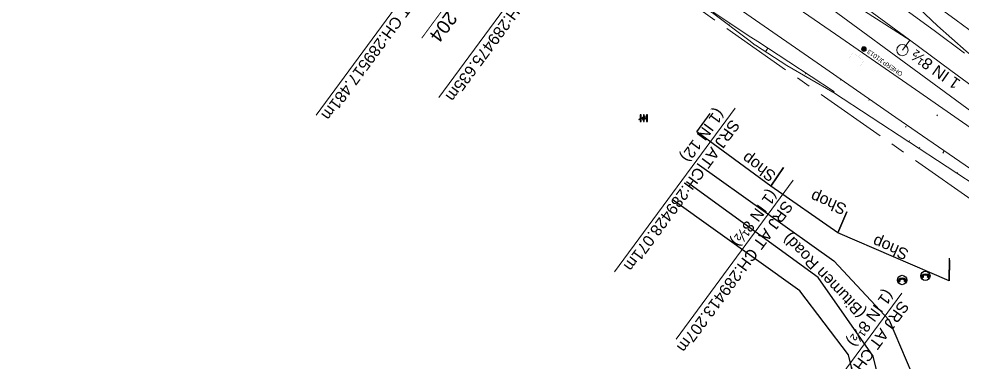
# Model space of a CAD drawing. Header units: metres. Extents: x 646303 to 662875, y 3366650 to 3378730.
# Drawn here: x 653125.6 to 653333.7, y 3373420.9 to 3373496.7 of the extents above; entities that cross this region are included whole.
import ezdxf
from ezdxf.enums import TextEntityAlignment as Align

# ---------------------------------------------------------------- set-up
doc = ezdxf.new("R2010")
doc.units = ezdxf.units.M
doc.header["$MEASUREMENT"] = 0
doc.linetypes.add('CENTER', pattern=[50.8, 31.75, -6.35, 6.35, -6.35])
doc.linetypes.add('PHANTOM2', pattern=[1.25, 0.625, -0.125, 0.125, -0.125, 0.125, -0.125])
for name, color, linetype in [('COMMERCIAL_BLD_PUC', 251, 'Continuous'), ('LINK LINE', 190, 'Continuous'), ('MATCH LINE', 7, 'Continuous'), ('SUB_ROAD_CENTRE', 34, 'Continuous'), ('SUB_ROAD_EDGE', 34, 'Continuous'), ('Telephone_Pole', 251, 'Continuous'), ('TOPO_TELEPHONE_POLE', 8, 'Continuous'), ('TOPO_TEXT', 251, 'Continuous'), ('TRANSFORMER', 251, 'Continuous')]:
    doc.layers.add(name, color=color, linetype=linetype)
for name, color, linetype, lineweight in [('Existing IR Track', 143, 'Continuous', 0), ('Existing Railway Boundary', 7, 'CENTER', 0), ('OHE MAST', 8, 'Continuous', 0), ('OHE MAST TEXT', 8, 'Continuous', 0), ('PROPOSED DFCC TOE SLOPES - Cut & Connection', 239, 'Continuous', 0), ("RAJPURA STN. SRJ's", 251, 'Continuous', 0)]:
    doc.layers.add(name, color=color, linetype=linetype, lineweight=lineweight)
doc.styles.get("Standard").update_dxf_attribs({"font": 'arial.ttf'})
doc.styles.add('Style-Arial', font='arial.ttf')

# ---------------------------------------------------------------- blocks, each defined once
blk = doc.blocks.new('TP')
at = {"layer": 'Telephone_Pole'}
blk.add_hatch(color=8, dxfattribs=at).paths.add_polyline_path([(0.49, 0.08, -0.516403), (0.5, 0.04, 0.157799), (0.42, -0.19, 0.257253), (0.43, -0.21), (0.7, -0.4, 0.297943), (0.73, -0.4, 0.213635), (0.94, -0.09, 0.292624), (0.86, 0.1, 0.314672), (-0.86, 0.1, 0.297888), (-0.94, -0.1, 0.205841), (-0.73, -0.4, 0.297943), (-0.7, -0.4), (-0.43, -0.21, 0.257253), (-0.42, -0.19, 0.155164), (-0.5, 0.04, -0.510878), (-0.49, 0.08, -0.167449)])
at = {"layer": 'Telephone_Pole', "color": 8}
for p, q in [((-0.7, -0.4), (-0.43, -0.21)), ((-0.44, -0.22), (-0.44, -0.22)), ((0.7, -0.4), (0.43, -0.21)), ((0.44, -0.22), (0.44, -0.22))]:
    blk.add_line(p, q, dxfattribs=at)
blk.add_circle((0, 0), 1.03, dxfattribs=at)
for centre, radius, start, end in [((0.01, -1.13), 1.5, 55.3659, 125.2353), ((-0.48, 0.05), 0.0243, 109.2181, 217.464), ((-0.82, -0.21), 0.402, 2.1844, 37.464), ((0.01, -1.34), 1.5, 71.1943, 109.2181), ((0.82, -0.21), 0.402, 141.9464, 177.8156), ((0.48, 0.06), 0.0243, 321.9464, 71.1943), ((0.75, -0.06), 0.194, 350.1231, 55.3659), ((-0.44, -0.19), 0.0258, 304.4776, 2.1844), ((0.44, -0.19), 0.0258, 177.8156, 235.5224), ((0.72, -0.38), 0.0258, 235.5224, 301.8866), ((0.49, -0.01), 0.462, 301.8866, 350.1231)]:
    blk.add_arc(centre, radius, start, end, dxfattribs=at)
blk = doc.blocks.new('TRF')
blk.add_hatch(color=256).paths.add_polyline_path([(0.22, -0.04), (0.38, 0.42), (-0.98, -0.29), (0.02, 0.04), (-0.18, -0.39), (0.98, 0.09)])
for p, q in [((-0.69, 0.72), (-0.69, -0.72)), ((-0.52, 0.72), (-0.69, 0.72)), ((-0.52, -0.72), (-0.52, 0.72)), ((0, 0.72), (0, -0.72)), ((0.17, 0.72), (0, 0.72)), ((0.17, -0.72), (0.17, 0.72)), ((0.7, 0.72), (0.7, -0.72)), ((0.87, 0.72), (0.7, 0.72)), ((0.87, -0.72), (0.87, 0.72)), ((-0.69, -0.72), (-0.52, -0.72)), ((0, -0.72), (0.17, -0.72)), ((0.7, -0.72), (0.87, -0.72))]:
    blk.add_line(p, q)
blk.add_lwpolyline([(0.22, -0.04), (0.38, 0.42), (-0.98, -0.29), (0.02, 0.04), (-0.18, -0.39), (0.98, 0.09)], close=True)
blk = doc.blocks.new('OHE MAST')
h = blk.add_hatch(color=256)
edge = h.paths.add_edge_path()
edge.add_arc((0, 0), 0.514, 0, 360)
at = {"const_width": 0.01, "flags": 128}
for points in [[(1.5, 3.5), (1.5, 2), (-1.5, 2), (-1.5, 3.5)], [(0, 2), (0, 0)]]:
    blk.add_lwpolyline(points, dxfattribs=at)
blk.add_circle((0, 0), 0.514)

msp = doc.modelspace()

# ---------------------------------------------------------------- linework, layer by layer
at = {"layer": 'COMMERCIAL_BLD_PUC', "linetype": 'Continuous'}
msp.add_line((653330.826, 3373438.878, 271.409), (653330.8894, 3373443.8776, 271.409), dxfattribs=at)
for points in [[(653294.2735, 3373463.8467, 271.746), (653291.43, 3373459.734, 271.746), (653275.122, 3373471.77, 272.094), (653278.0911, 3373475.793, 272.094)], [(653308.2518, 3373454.0639, 271.786), (653306.271, 3373449.473, 271.786), (653291.43, 3373459.734, 271.746), (653294.2735, 3373463.8467, 271.746)], [(653330.8834, 3373443.4077, 271.409), (653330.825, 3373438.879, 271.407), (653306.271, 3373449.473, 271.786), (653308.2518, 3373454.0639, 271.786)]]:
    msp.add_polyline3d(points, dxfattribs=at)
at = {"layer": 'Existing IR Track', "flags": 128}
for points in [[(653111.5589, 3373658.9601), (653130.0925, 3373645.275), (653143.2285, 3373635.6585), (653156.6954, 3373625.7997), (653168.1467, 3373617.3529), (653179.7269, 3373608.8101), (653193.1401, 3373598.9238), (653206.5752, 3373589.0215), (653218.9352, 3373579.8898), (653231.0802, 3373570.9169), (653245.3343, 3373560.4529), (653260.3742, 3373549.4125), (653271.2567, 3373541.4098), (653282.6826, 3373533.0075), (653298.0825, 3373521.6847), (653300.5196, 3373519.875), (653313.9356, 3373509.9121), (653316.0278, 3373508.4486), (653328.0088, 3373499.5369), (653332.3315, 3373496.3806), (653342.1277, 3373489.1421)], [(653108.856, 3373655.3032), (653127.204, 3373641.7838), (653140.5421, 3373632.0156), (653153.8129, 3373622.2966), (653165.4395, 3373613.6909), (653176.9941, 3373605.1382), (653190.3982, 3373595.2187), (653203.6426, 3373585.4174), (653216.1668, 3373576.1462), (653228.5305, 3373566.9939), (653242.5455, 3373556.676), (653257.09, 3373545.9683), (653268.4398, 3373537.599), (653280.2415, 3373528.8963), (653284.1361, 3373526.0343), (653287.3864, 3373523.6644), (653297.6655, 3373516.0259), (653308.1675, 3373508.2238), (653312.9997, 3373504.7035), (653321.3354, 3373498.5574), (653327.4483, 3373494.0596), (653334.1406, 3373489.1205)], [(653589.2761, 3373289.914), (653578.1075, 3373298.1757), (653531.6696, 3373333.0756), (653506.3207, 3373353.1243), (653482.1744, 3373372.2848), (653450.791, 3373396.4534), (653421.9196, 3373418.2064), (653383.4214, 3373446.7403), (653355.0438, 3373467.6945), (653331.164, 3373485.2442), (653322.0421, 3373492.0109), (653304.4983, 3373504.9733), (653304.2022, 3373505.2013), (653298.9105, 3373509.1454), (653277.3417, 3373525.0611), (653271.7085, 3373529.2226), (653267.6726, 3373532.2032), (653262.331, 3373536.1541), (653238.8115, 3373553.5782), (653225.6563, 3373563.2586), (653201.0742, 3373581.5641), (653174.1568, 3373601.5586), (653150.8967, 3373618.7451), (653124.3648, 3373638.158)], [(653371.1528, 3373449.8828), (653352.1675, 3373464.1113), (653328.606, 3373481.4262), (653300.7183, 3373501.9502), (653289.0739, 3373510.5212), (653286.4782, 3373512.4276), (653269.0362, 3373525.4187), (653250.2883, 3373539.2885), (653223.053, 3373559.3039), (653217.627, 3373563.3745), (653208.6495, 3373570.004)], [(653322.089, 3373491.9762), (653302.9513, 3373504.3439), (653301.4371, 3373505.2711), (653297.702, 3373507.4241), (653293.4123, 3373509.887), (653287.2421, 3373513.5094), (653269.0362, 3373525.4187)], [(653344.7129, 3373481.3209), (653334.5682, 3373489.5512), (653328.2251, 3373495.0895), (653322.7591, 3373500.251), (653319.6569, 3373503.1559), (653315.1755, 3373507.352), (653313.3233, 3373509.0049), (653298.0684, 3373521.695)]]:
    msp.add_lwpolyline(points, dxfattribs=at)
at = {"layer": 'Existing Railway Boundary', "ltscale": 0.5, "flags": 128}
msp.add_lwpolyline([(654002.209, 3372947.3374), (653941.6142, 3372995.8875), (653885.0948, 3373041.1722), (653849.3973, 3373069.6171), (653743.2122, 3373149.4146), (653618.3148, 3373244.7252), (653580.9535, 3373273.9706), (653528.5753, 3373314.5086), (653337.2875, 3373455.6537), (653241.7142, 3373522.5487), (653184.8817, 3373562.8841), (653178.3209, 3373554.058), (653007.7255, 3373673.7874), (652924.822, 3373729.8796), (652907.72, 3373740.0209), (652904.5642, 3373745.0641), (652864.1809, 3373771.0185), (652862.8289, 3373763.9282), (652836.0798, 3373790.575), (652793.9064, 3373826.9777), (652786.3399, 3373815.8276), (652694.4321, 3373883.0097), (652615.3514, 3373944.3753), (652559.0758, 3373987.3078), (652463.6034, 3374028.6205), (652316.9711, 3374087.5745), (652144.3796, 3374095.1872)], dxfattribs=at)
at = {"layer": 'LINK LINE', "linetype": 'Continuous', "lineweight": 0, "flags": 128}
for points in [[(653239.8346, 3373523.8827), (653244.7845, 3373520.3935), (653253.145, 3373514.6439), (653254.9367, 3373513.4766), (653254.9852, 3373513.445), (653261.6609, 3373509.1243), (653270.1162, 3373503.517), (653271.7259, 3373502.5269), (653271.8549, 3373502.4476), (653278.6243, 3373497.9902), (653286.6315, 3373491.9352), (653288.0403, 3373490.8694), (653288.0616, 3373490.8533), (653294.9587, 3373486.3867), (653305.1678, 3373480.5122), (653305.2869, 3373480.4416), (653321.8837, 3373469.5311), (653322.0241, 3373469.4393), (653338.6216, 3373458.5837)], [(653305.4301, 3373480.6613), (653305.3143, 3373480.7368), (653295.4623, 3373487.1592), (653288.5807, 3373491.6481), (653288.5584, 3373491.6626), (653287.0833, 3373492.6264), (653278.7098, 3373498.1199)], [(653290.8075, 3373490.1955), (653290.2924, 3373489.4086)], [(653290.8188, 3373490.1881), (653290.3051, 3373489.4003)], [(653299.1952, 3373484.7258), (653299.011, 3373484.4433)], [(653299.1962, 3373484.7251), (653299.0121, 3373484.4427)]]:
    msp.add_lwpolyline(points, dxfattribs=at)
at = {"layer": 'LINK LINE', "linetype": 'Continuous', "lineweight": 0}
for points in [[(653339.7749, 3373469.7136, 267.5232), (653323.329, 3373481.0948, 267.5291), (653306.8831, 3373492.476, 267.535), (653290.4371, 3373503.8572, 267.5409), (653273.9912, 3373515.2384, 267.5469), (653261.1295, 3373524.1392, 267.5515), (653257.5454, 3373526.6196, 267.5528), (653245.612, 3373534.8802, 267.5571), (653236.4672, 3373541.2156, 267.5604), (653229.1769, 3373546.2712, 267.563), (653219.0102, 3373553.3296, 267.5667), (653212.7534, 3373557.6781, 267.5689), (653201.5661, 3373565.4621, 267.573), (653196.3411, 3373569.1014, 267.5749), (653179.9359, 3373580.5382, 267.5808), (653176.9573, 3373582.6155, 267.5819), (653164.5982, 3373591.2349, 267.5863), (653163.5314, 3373591.9789, 267.5867), (653159.0321, 3373595.1168, 267.5882), (653147.1268, 3373603.4197, 267.5915), (653144.1399, 3373605.5028, 267.5922), (653130.7223, 3373614.8604, 267.595), (653114.3177, 3373626.3012, 267.5984)], [(653335.5069, 3373463.5463, 267.5232), (653319.061, 3373474.9275, 267.5291), (653302.6151, 3373486.3088, 267.535), (653286.1692, 3373497.69, 267.5409), (653269.7233, 3373509.0712, 267.5469), (653256.8615, 3373517.972, 267.5515), (653253.2773, 3373520.4524, 267.5528), (653241.3422, 3373528.7142, 267.5571), (653232.1946, 3373535.0516, 267.5604), (653224.9016, 3373540.1091, 267.563), (653214.7311, 3373547.1701, 267.5667), (653208.4719, 3373551.5203, 267.5689), (653197.2805, 3373559.3072, 267.573), (653192.0537, 3373562.9477, 267.5749), (653175.6457, 3373574.3865, 267.5808), (653172.667, 3373576.4638, 267.5819), (653160.3079, 3373585.0832, 267.5863), (653159.2411, 3373585.8272, 267.5867), (653154.7418, 3373588.9651, 267.5882), (653142.8365, 3373597.268, 267.5915), (653139.8496, 3373599.3511, 267.5922), (653126.432, 3373608.7087, 267.595), (653110.0274, 3373620.1495, 267.5984)]]:
    msp.add_polyline3d(points, dxfattribs=at)
at = {"layer": 'MATCH LINE', "linetype": 'PHANTOM2', "ltscale": 15, "const_width": 0.2}
msp.add_lwpolyline([(653283.701, 3373586.4344), (653214.4606, 3373492.3832)], dxfattribs=at)
at = {"layer": 'PROPOSED DFCC TOE SLOPES - Cut & Connection', "linetype": 'Continuous', "lineweight": 0, "flags": 128}
for points in [[(653282.4406, 3373495.6722), (653282.3163, 3373495.4823)], [(653305.4301, 3373480.6613), (653305.2869, 3373480.4416)], [(653328.0907, 3373475.2597), (653328.2417, 3373475.4915)], [(653322.0686, 3373469.8148), (653321.8837, 3373469.5311)], [(653324.3278, 3373468.3421), (653324.1406, 3373468.055)], [(653332.6073, 3373462.7312), (653332.5096, 3373462.5813)]]:
    msp.add_lwpolyline(points, dxfattribs=at)
at = {"layer": 'PROPOSED DFCC TOE SLOPES - Cut & Connection', "flags": 128}
for points in [[(653306.829, 3373483.1798), (653306.79, 3373483.1234)], [(653306.829, 3373483.1798), (653306.79, 3373483.1234)], [(653313.1756, 3373478.7877), (653313.0633, 3373478.6253)], [(653313.1756, 3373478.7877), (653313.0633, 3373478.6253)], [(653321.2949, 3373472.9472), (653321.1912, 3373472.7973)], [(653321.2949, 3373472.9472), (653321.1912, 3373472.7973)], [(653329.6215, 3373467.4065), (653329.3809, 3373467.0588)], [(653329.6215, 3373467.4065), (653329.3809, 3373467.0588)]]:
    msp.add_lwpolyline(points, dxfattribs=at)
at = {"layer": "RAJPURA STN. SRJ's", "color": 7}
msp.add_line((653322.089, 3373491.9762), (653320.4774, 3373489.7867), dxfattribs=at)
at = {"layer": "RAJPURA STN. SRJ's", "lineweight": 13, "flags": 128}
for points in [[(653191.1916, 3373475.449), (653228.2498, 3373525.7654), (653222.6668, 3373529.8773), (653224.891, 3373532.8973)], [(653218.2129, 3373479.2812), (653242.8728, 3373512.7637), (653251.4665, 3373506.4344), (653253.7167, 3373509.4896)], [(653256.9905, 3373440.8529), (653283.6072, 3373476.9921)], [(653270.5655, 3373426.0034), (653296.3764, 3373461.0486)], [(653295.0432, 3373401.8245), (653320.3324, 3373436.1612)]]:
    msp.add_lwpolyline(points, dxfattribs=at)
at = {"layer": "RAJPURA STN. SRJ's", "color": 7}
msp.add_circle((653320.4774, 3373489.7867), 1.2487, dxfattribs=at)
at = {"layer": 'SUB_ROAD_CENTRE', "linetype": 'Continuous'}
msp.add_polyline3d([(653320.917, 3373401.597, 277.439), (653317.89, 3373408.483, 269.165), (653315.77, 3373415.041, 269.133), (653314.057, 3373422.23, 269.186), (653301.873, 3373439.605, 269.347), (653272.852, 3373460.739, 269.357)], dxfattribs=at)
at = {"layer": 'SUB_ROAD_EDGE', "linetype": 'Continuous'}
for points in [[(653275.231, 3373464.747, 269.443), (653305.346, 3373443.268, 269.411), (653317.582, 3373430.192, 269.271), (653323.821, 3373415.475, 269.229), (653325.752, 3373407.501, 269.294)], [(653223.136, 3373336.541, 268.975), (653225.896, 3373330.072, 268.995), (653231.143, 3373323.878, 269.123), (653249.402, 3373343.852, 269.151), (653276.162, 3373373.271, 269.076), (653299.937, 3373399.469, 269.098), (653306.138, 3373406.188, 269.023), (653309.625, 3373410.629, 269.061), (653310.333, 3373415.348, 269.048), (653308.62, 3373422.537, 269.101), (653297.824, 3373436.65, 269.269), (653269.714, 3373456.829, 269.195)]]:
    msp.add_polyline3d(points, dxfattribs=at)

# ---------------------------------------------------------------- block references
at = {"layer": 'OHE MAST', "color": 2, "rotation": 143.3908318566117}
msp.add_blockref('OHE MAST', (653311.983, 3373489.984), dxfattribs=at)
at = {"layer": 'TOPO_TELEPHONE_POLE', "linetype": 'Continuous'}
for p in [(653320.414, 3373439.054, 270.53), (653325.54, 3373439.957, 270.389)]:
    msp.add_blockref('TP', p, dxfattribs=at)
at = {"layer": 'TRANSFORMER', "linetype": 'Continuous'}
msp.add_blockref('TRF', (653263.367, 3373474.763, 272.747), dxfattribs=at)

# ---------------------------------------------------------------- texts
at = {"layer": 'MATCH LINE', "linetype": 'Continuous'}
msp.add_text('MATCH LINE - 204', height=3, rotation=233.091234, dxfattribs=at).set_placement((653237.6412, 3373521.8493))
at = {"layer": 'OHE MAST TEXT'}
msp.add_text('OHERPJ/1013', height=1, rotation=145, dxfattribs=at).set_placement((653316.6125, 3373486.9373), align=Align.MIDDLE_CENTER)
at = {"layer": "RAJPURA STN. SRJ's", "color": 7}
msp.add_text('1 IN 8½', height=2.5, rotation=144.778307, dxfattribs=at).set_placement((653333.4561, 3373482.967))
at = {"layer": "RAJPURA STN. SRJ's", "lineweight": 13, "char_height": 2.5, "attachment_point": 4, "rotation": 233.649422, "line_spacing_factor": 0.648, "style": 'Style-Arial'}
for s, insert, width in [('\\A1;\\pxsm1;SRJ/FM AT C{\\A0;H:289517.481m \\P(1 IN 12)}', (653218.681, 3373513.5481), 46.145481), ('\\A1;\\pxsm1;SRJ AT {\\A0;CH:289475.635m (1 IN 8½)}', (653242.5395, 3373512.8248), 41.523622), ('\\A1;\\pxsm1;SRJ AT {\\A0;CH:289428.071m (1 IN 12)}', (653281.8235, 3373475.3825), 42.150638), ('\\A1;\\pxsm1;SRJ AT {\\A0;CH:289413.207m \\P(1 IN 8½)}', (653293.5427, 3373457.4805), 57.615986), ('\\A1;\\pxsm1;SRJ AT {\\A0;CH:289381.416m \\P(1 IN 8½)}', (653319.1493, 3373435.4056), 57.615986)]:
    msp.add_mtext(s, dxfattribs=dict(at, insert=insert, width=width))
at = {"layer": 'TOPO_TEXT'}
for s, rotation, p in [('Shop', 143.571091, (653292.8279, 3373462.513)), ('Shop', 156.66187, (653308.3887, 3373455.5925)), ('(Bitumen Road)', 133.998435, (653312.5953, 3373432.0669)), ('Shop', 156.66187, (653322.0831, 3373445.6373))]:
    msp.add_text(s, height=2.5, rotation=rotation, dxfattribs=at).set_placement(p)

doc.saveas('drawing.dxf')
